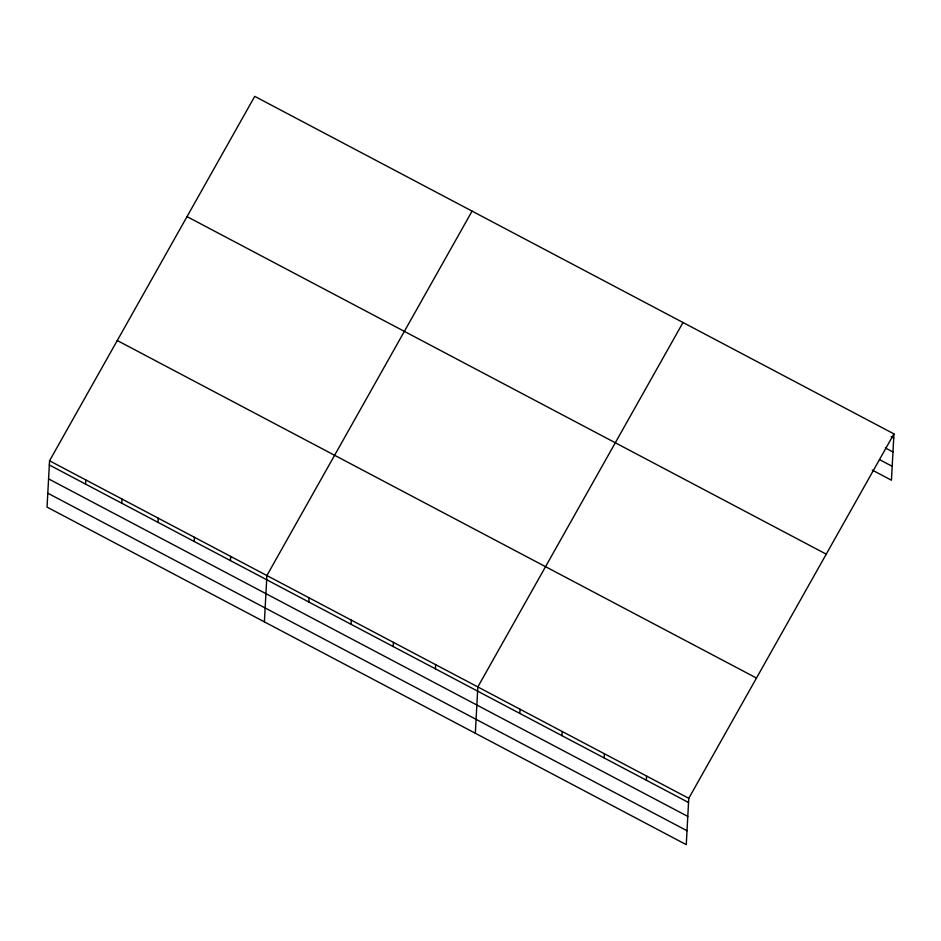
<?xml version="1.0" encoding="UTF-8"?>
<svg xmlns="http://www.w3.org/2000/svg" width="941" height="941" viewBox="0 0 941 941"><rect width="100%" height="100%" fill="white"/><g stroke="black" fill="none" stroke-linecap="round" stroke-linejoin="round"><path stroke-width="1.41" d="M49.555 460.784L47.05 507.105L686.26 844.642L688.765 798.321L893.95 433.895L254.74 96.358L49.555 460.784L688.765 798.321M85.549 484.097L85.784 479.91M121.777 503.223L122.001 499.036M157.994 522.349L158.229 518.173M194.222 541.475L194.446 537.299M230.439 560.601L230.663 556.425M264.386 621.872L266.891 575.551L472.076 211.113M308.848 602.005L309.083 597.829M351.04 624.283L351.264 620.107M393.232 646.561L393.456 642.385M435.412 668.839L435.636 664.664M475.323 733.262L477.828 686.942L683.013 322.504M519.797 713.396L520.02 709.22M561.977 735.674L562.2 731.498M604.169 757.952L604.393 753.776M646.349 780.23L646.585 776.043M893.95 433.895L891.445 480.216L872.26 470.088M891.162 436.718L893.727 438.071M885.305 447.928L892.974 451.974M879.412 459.561L892.197 466.313M187.036 216.618L826.245 554.155M117.272 340.524L756.482 678.061M49.332 464.972L688.541 802.508M48.579 478.875L687.789 816.412M47.803 493.202L687.012 830.738"/></g></svg>
